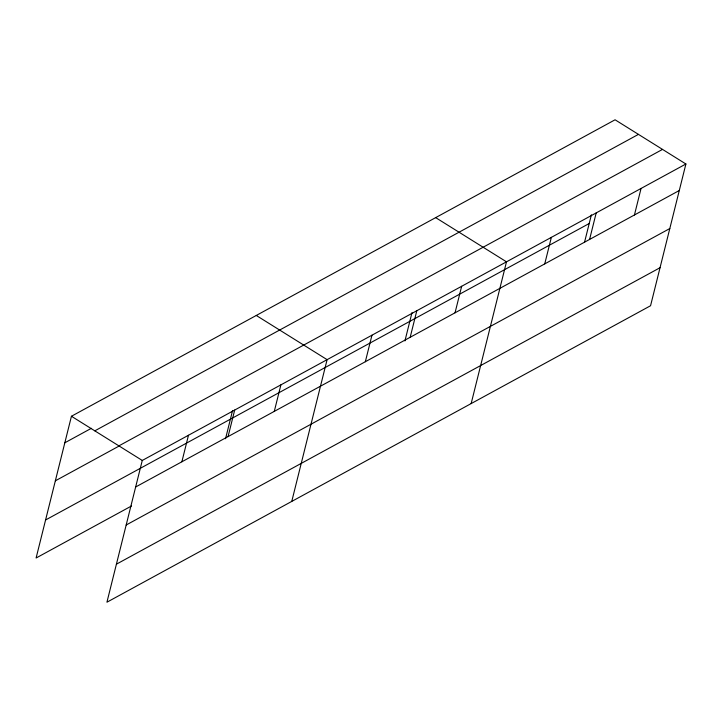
<?xml version="1.0" encoding="UTF-8"?>
<svg xmlns="http://www.w3.org/2000/svg" width="722" height="722" viewBox="0 0 722 722"><rect width="100%" height="100%" fill="white"/><g stroke="black" fill="none" stroke-linecap="round" stroke-linejoin="round"><path stroke-width="1.08" d="M685.9 163.993L142.27 460.455L106.928 602.211L650.558 305.74L685.9 163.993L615.072 119.789L71.442 416.26L36.1 558.007L131.467 506.005M181.863 461.791L188.478 435.258M225.535 438.741L232.583 410.484M228.071 436.584L234.686 410.06M274.279 411.387L280.894 384.862M291.76 501.411L327.102 359.655L256.274 315.46M365.341 361.731L371.956 335.198M404.934 340.91L411.982 312.644M410.186 337.273L416.802 310.74M455.04 312.807L461.656 286.282M471.159 403.571L506.501 261.824L435.673 217.629M544.74 263.891L551.355 237.367M584.603 241.987L591.381 214.813M589.585 239.433L596.201 212.909M634.439 214.975L641.055 188.451M64.827 442.785L91.369 428.308M94.817 430.844L638.447 134.373M118.895 445.871L662.525 149.4M55.35 480.816L119.256 445.961M45.576 519.984L589.206 223.513M135.655 486.989L679.285 190.518M126.179 525.011L669.808 228.54M116.404 564.189L660.034 267.718M71.442 416.26L142.27 460.455"/></g></svg>
